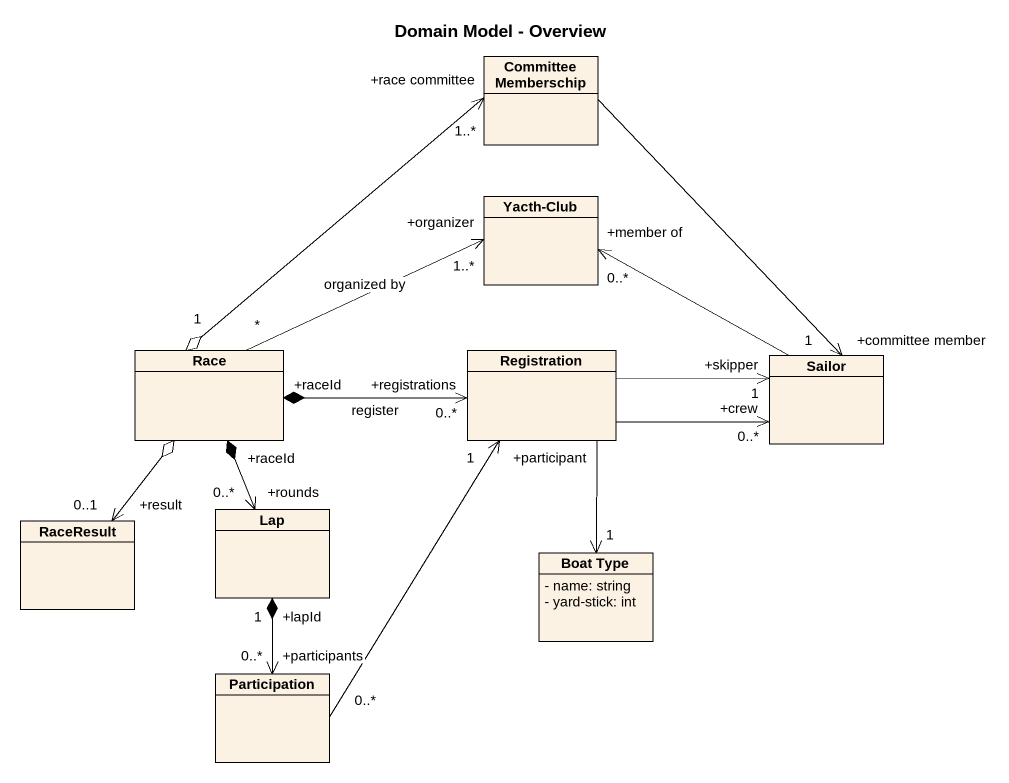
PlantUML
@startuml
title Domain Model - Overview
hide circle
hide empty members
skinparam classAttributeIconSize 0
class "Committee Memberschip" as Committee_Memberschip
class "Yacth-Club" as Yacth_Club
class Race
class Registration
class Sailor
class Lap
class RaceResult
class "Boat Type" as Boat_Type {
  - name: string
  - yard-stick: int
}
class Participation
Committee_Memberschip --> "+committee member\n1" Sailor
Race "1" o-up-> "+race committee\n1..*" Committee_Memberschip
Race "*" -right-> "+organizer\n1..*" Yacth_Club : organized by
Race "+raceId" *-right-> "+registrations\n0..*" Registration : register
Race "+raceId" *--> "+rounds\n0..*" Lap
Race o--> "+result\n0..1" RaceResult
Registration -right-> "+skipper\n1" Sailor
Registration -right-> "+crew\n0..*" Sailor
Registration --> "1" Boat_Type
Sailor -left-> "+member of\n0..*" Yacth_Club
Lap "+lapId\n1" *--> "+participants\n0..*" Participation
Participation "0..*" -up-> "+participant\n1" Registration
@enduml
